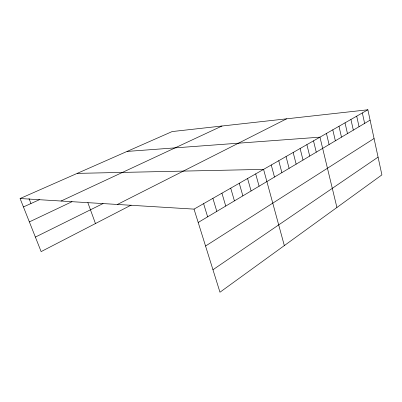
<?xml version="1.0" encoding="UTF-8"?>
<svg xmlns="http://www.w3.org/2000/svg" width="402" height="402" viewBox="0 0 402 402"><rect width="100%" height="100%" fill="white"/><g stroke="black" fill="none" stroke-linecap="round" stroke-linejoin="round"><path stroke-width="0.6" d="M212.954 269.742L378.076 157.132M205.553 246.029L374.061 138.519M198.191 222.462L370.101 120.133M194.03 209.125L367.87 109.781L381.9 174.885L219.974 292.219L194.03 209.125L20.1 198.528L41.135 251.607L131.163 205.095M117.414 204.457L286.591 118.826M35.376 237.085L103.098 203.538M29.361 221.899L71.983 201.719M61.069 201.025L221.984 126.017M23.432 206.94L39.476 199.683M20.1 198.528L172.162 131.56L367.87 109.781M127.047 151.428L319.952 137.162L336.916 207.482M77.214 173.378L263.571 169.383L284.33 245.587M28.999 198.523L30.964 203.533M87.857 202.648L95.455 223.542M203.598 203.658L207.638 216.839M212.894 198.342L216.819 211.377M221.929 193.181L225.743 206.06M230.718 188.156L234.421 200.894M239.265 183.272L242.868 195.869M247.582 178.518L251.089 190.975M255.682 173.89L259.094 186.211M271.255 164.991L274.486 177.046M278.742 160.715L281.892 172.639M286.043 156.539L289.108 168.343M293.158 152.474L296.148 164.152M300.103 148.504L303.018 160.061M306.882 144.635L309.721 156.071M313.495 140.856L316.263 152.177M326.444 133.454L329.082 144.549M332.786 129.831L335.358 140.816M338.976 126.288L341.489 137.167M345.022 122.836L347.474 133.6M350.931 119.459L353.323 130.117M356.705 116.158L359.041 126.715M362.348 112.932L364.634 123.389"/></g></svg>
